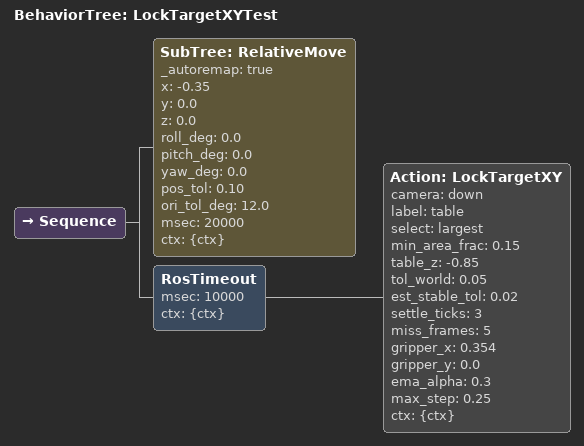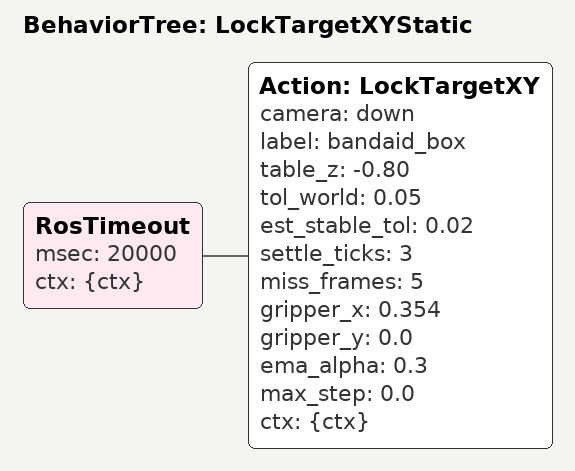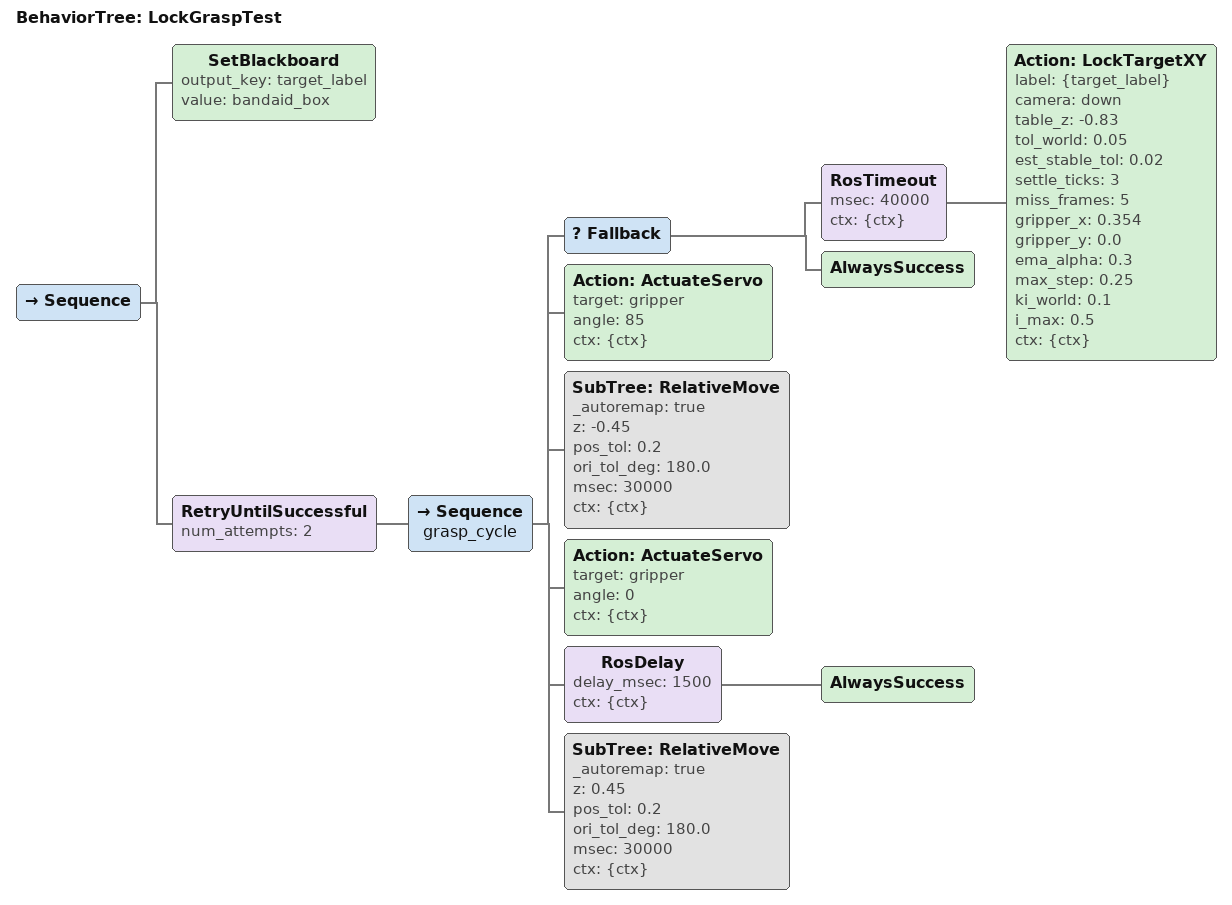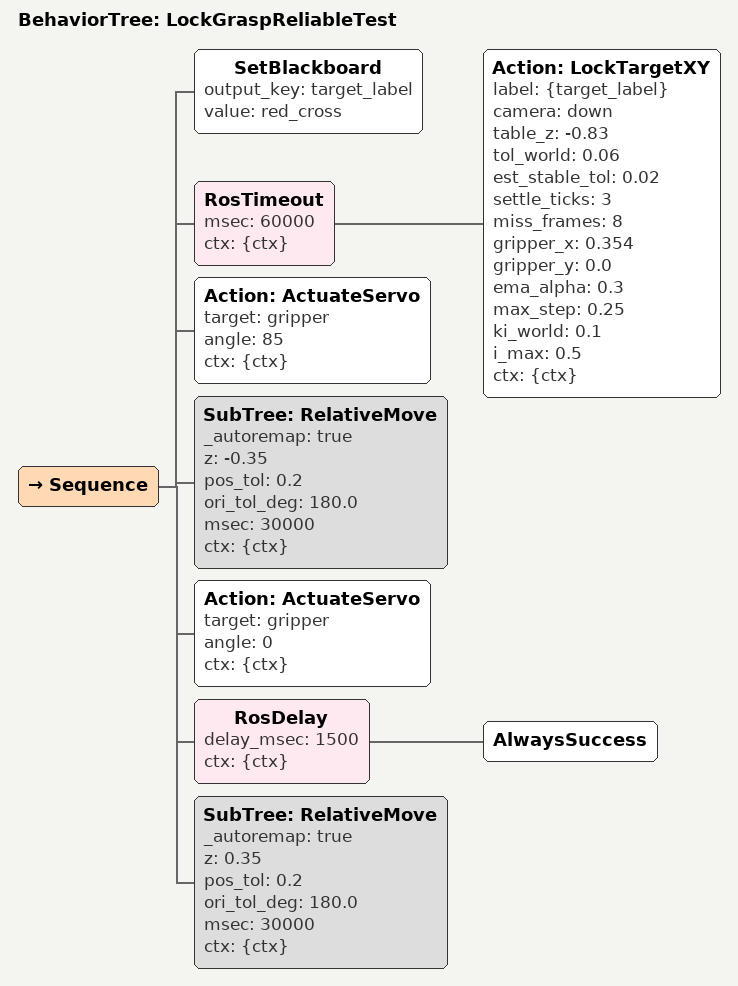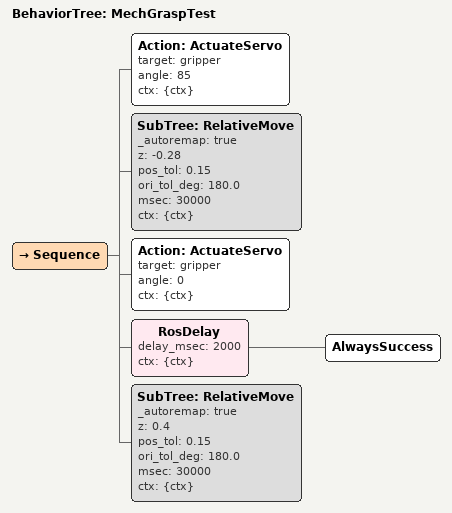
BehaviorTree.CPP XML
<root BTCPP_format="4" main_tree_to_execute="LockTargetXYTest">
    <BehaviorTree ID="LockTargetXYTest">
        <Sequence>
            <!-- Introduce the known lateral offset the check needs. -->
            <SubTree ID="RelativeMove" _autoremap="true"
                     x="-0.35" y="0.0" z="0.0"
                     roll_deg="0.0" pitch_deg="0.0" yaw_deg="0.0"
                     pos_tol="0.10" ori_tol_deg="12.0" msec="20000"
                     ctx="{ctx}"/>

            <RosTimeout msec="10000" ctx="{ctx}">
                <Action ID="LockTargetXY"
                        camera="down"
                        label="table"
                        select="largest"
                        min_area_frac="0.15"
                        table_z="-0.85"
                        tol_world="0.05"
                        est_stable_tol="0.02"
                        settle_ticks="3"
                        miss_frames="5"
                        gripper_x="0.354"
                        gripper_y="0.0"
                        ema_alpha="0.3"
                        max_step="0.25"
                        ctx="{ctx}"/>
            </RosTimeout>
        </Sequence>
    </BehaviorTree>

    <BehaviorTree ID="LockTargetXYStatic">
        <RosTimeout msec="20000" ctx="{ctx}">
            <Action ID="LockTargetXY"
                    camera="down"
                    label="bandaid_box"
                    table_z="-0.80"
                    tol_world="0.05"
                    est_stable_tol="0.02"
                    settle_ticks="3"
                    miss_frames="5"
                    gripper_x="0.354"
                    gripper_y="0.0"
                    ema_alpha="0.3"
                    max_step="0.0"
                    ctx="{ctx}"/>
        </RosTimeout>
    </BehaviorTree>

    <BehaviorTree ID="LockGraspTest">
        <Sequence>
            <SetBlackboard output_key="target_label" value="bandaid_box"/>
            <RetryUntilSuccessful num_attempts="2">
                <Sequence name="grasp_cycle">
                    <Fallback>
                        <RosTimeout msec="40000" ctx="{ctx}">
                            <Action ID="LockTargetXY"
                                    label="{target_label}" camera="down"
                                    table_z="-0.83" tol_world="0.05" est_stable_tol="0.02"
                                    settle_ticks="3" miss_frames="5"
                                    gripper_x="0.354" gripper_y="0.0"
                                    ema_alpha="0.3" max_step="0.25"
                                    ki_world="0.1" i_max="0.5"
                                    ctx="{ctx}"/>
                        </RosTimeout>
                        <AlwaysSuccess/>
                    </Fallback>
                    <!-- 2. Open gripper before descending -->
                    <Action ID="ActuateServo" target="gripper" angle="85" ctx="{ctx}"/>
                    <!-- 3. Dead-reckon descent to grasp depth -->
                    <SubTree ID="RelativeMove" _autoremap="true"
                             z="-0.45" pos_tol="0.2" ori_tol_deg="180.0"
                             msec="30000" ctx="{ctx}"/>
                    <!-- 4. Close to grasp, let the attach settle -->
                    <Action ID="ActuateServo" target="gripper" angle="0" ctx="{ctx}"/>
                    <RosDelay delay_msec="1500" ctx="{ctx}"><AlwaysSuccess/></RosDelay>
                    <!-- 5. Lift clear of the table -->
                    <SubTree ID="RelativeMove" _autoremap="true"
                             z="0.45" pos_tol="0.2" ori_tol_deg="180.0"
                             msec="30000" ctx="{ctx}"/>
                </Sequence>
            </RetryUntilSuccessful>
        </Sequence>
    </BehaviorTree>

    <BehaviorTree ID="LockGraspReliableTest">
        <Sequence>
            <SetBlackboard output_key="target_label" value="red_cross"/>
            <RosTimeout msec="60000" ctx="{ctx}">
                <Action ID="LockTargetXY"
                        label="{target_label}" camera="down"
                        table_z="-0.83" tol_world="0.06" est_stable_tol="0.02"
                        settle_ticks="3" miss_frames="8"
                        gripper_x="0.354" gripper_y="0.0"
                        ema_alpha="0.3" max_step="0.25"
                        ki_world="0.1" i_max="0.5"
                        ctx="{ctx}"/>
            </RosTimeout>
            <!-- 2. Open gripper before descending -->
            <Action ID="ActuateServo" target="gripper" angle="85" ctx="{ctx}"/>
            <!-- 3. Dead-reckon descent toward the table (relative to current pose,
                 which the last_goal fix now guarantees instead of world origin) -->
            <SubTree ID="RelativeMove" _autoremap="true"
                     z="-0.35" pos_tol="0.2" ori_tol_deg="180.0"
                     msec="30000" ctx="{ctx}"/>
            <!-- 4. Close, let it settle -->
            <Action ID="ActuateServo" target="gripper" angle="0" ctx="{ctx}"/>
            <RosDelay delay_msec="1500" ctx="{ctx}"><AlwaysSuccess/></RosDelay>
            <!-- 5. Lift clear -->
            <SubTree ID="RelativeMove" _autoremap="true"
                     z="0.35" pos_tol="0.2" ori_tol_deg="180.0"
                     msec="30000" ctx="{ctx}"/>
        </Sequence>
    </BehaviorTree>

    <BehaviorTree ID="MechGraspTest">
        <Sequence>
            <!-- 1. Open gripper -->
            <Action ID="ActuateServo" target="gripper" angle="85" ctx="{ctx}"/>
            <!-- 2. Descend to the prop (FIRST relative move: exercises the
                 last_goal->odom fallback fix) -->
            <SubTree ID="RelativeMove" _autoremap="true"
                     z="-0.28" pos_tol="0.15" ori_tol_deg="180.0"
                     msec="30000" ctx="{ctx}"/>
            <!-- 3. Close to grasp, let the attach settle -->
            <Action ID="ActuateServo" target="gripper" angle="0" ctx="{ctx}"/>
            <RosDelay delay_msec="2000" ctx="{ctx}"><AlwaysSuccess/></RosDelay>
            <!-- 4. Lift the prop clear of the table -->
            <SubTree ID="RelativeMove" _autoremap="true"
                     z="0.4" pos_tol="0.15" ori_tol_deg="180.0"
                     msec="30000" ctx="{ctx}"/>
        </Sequence>
    </BehaviorTree>
</root>
